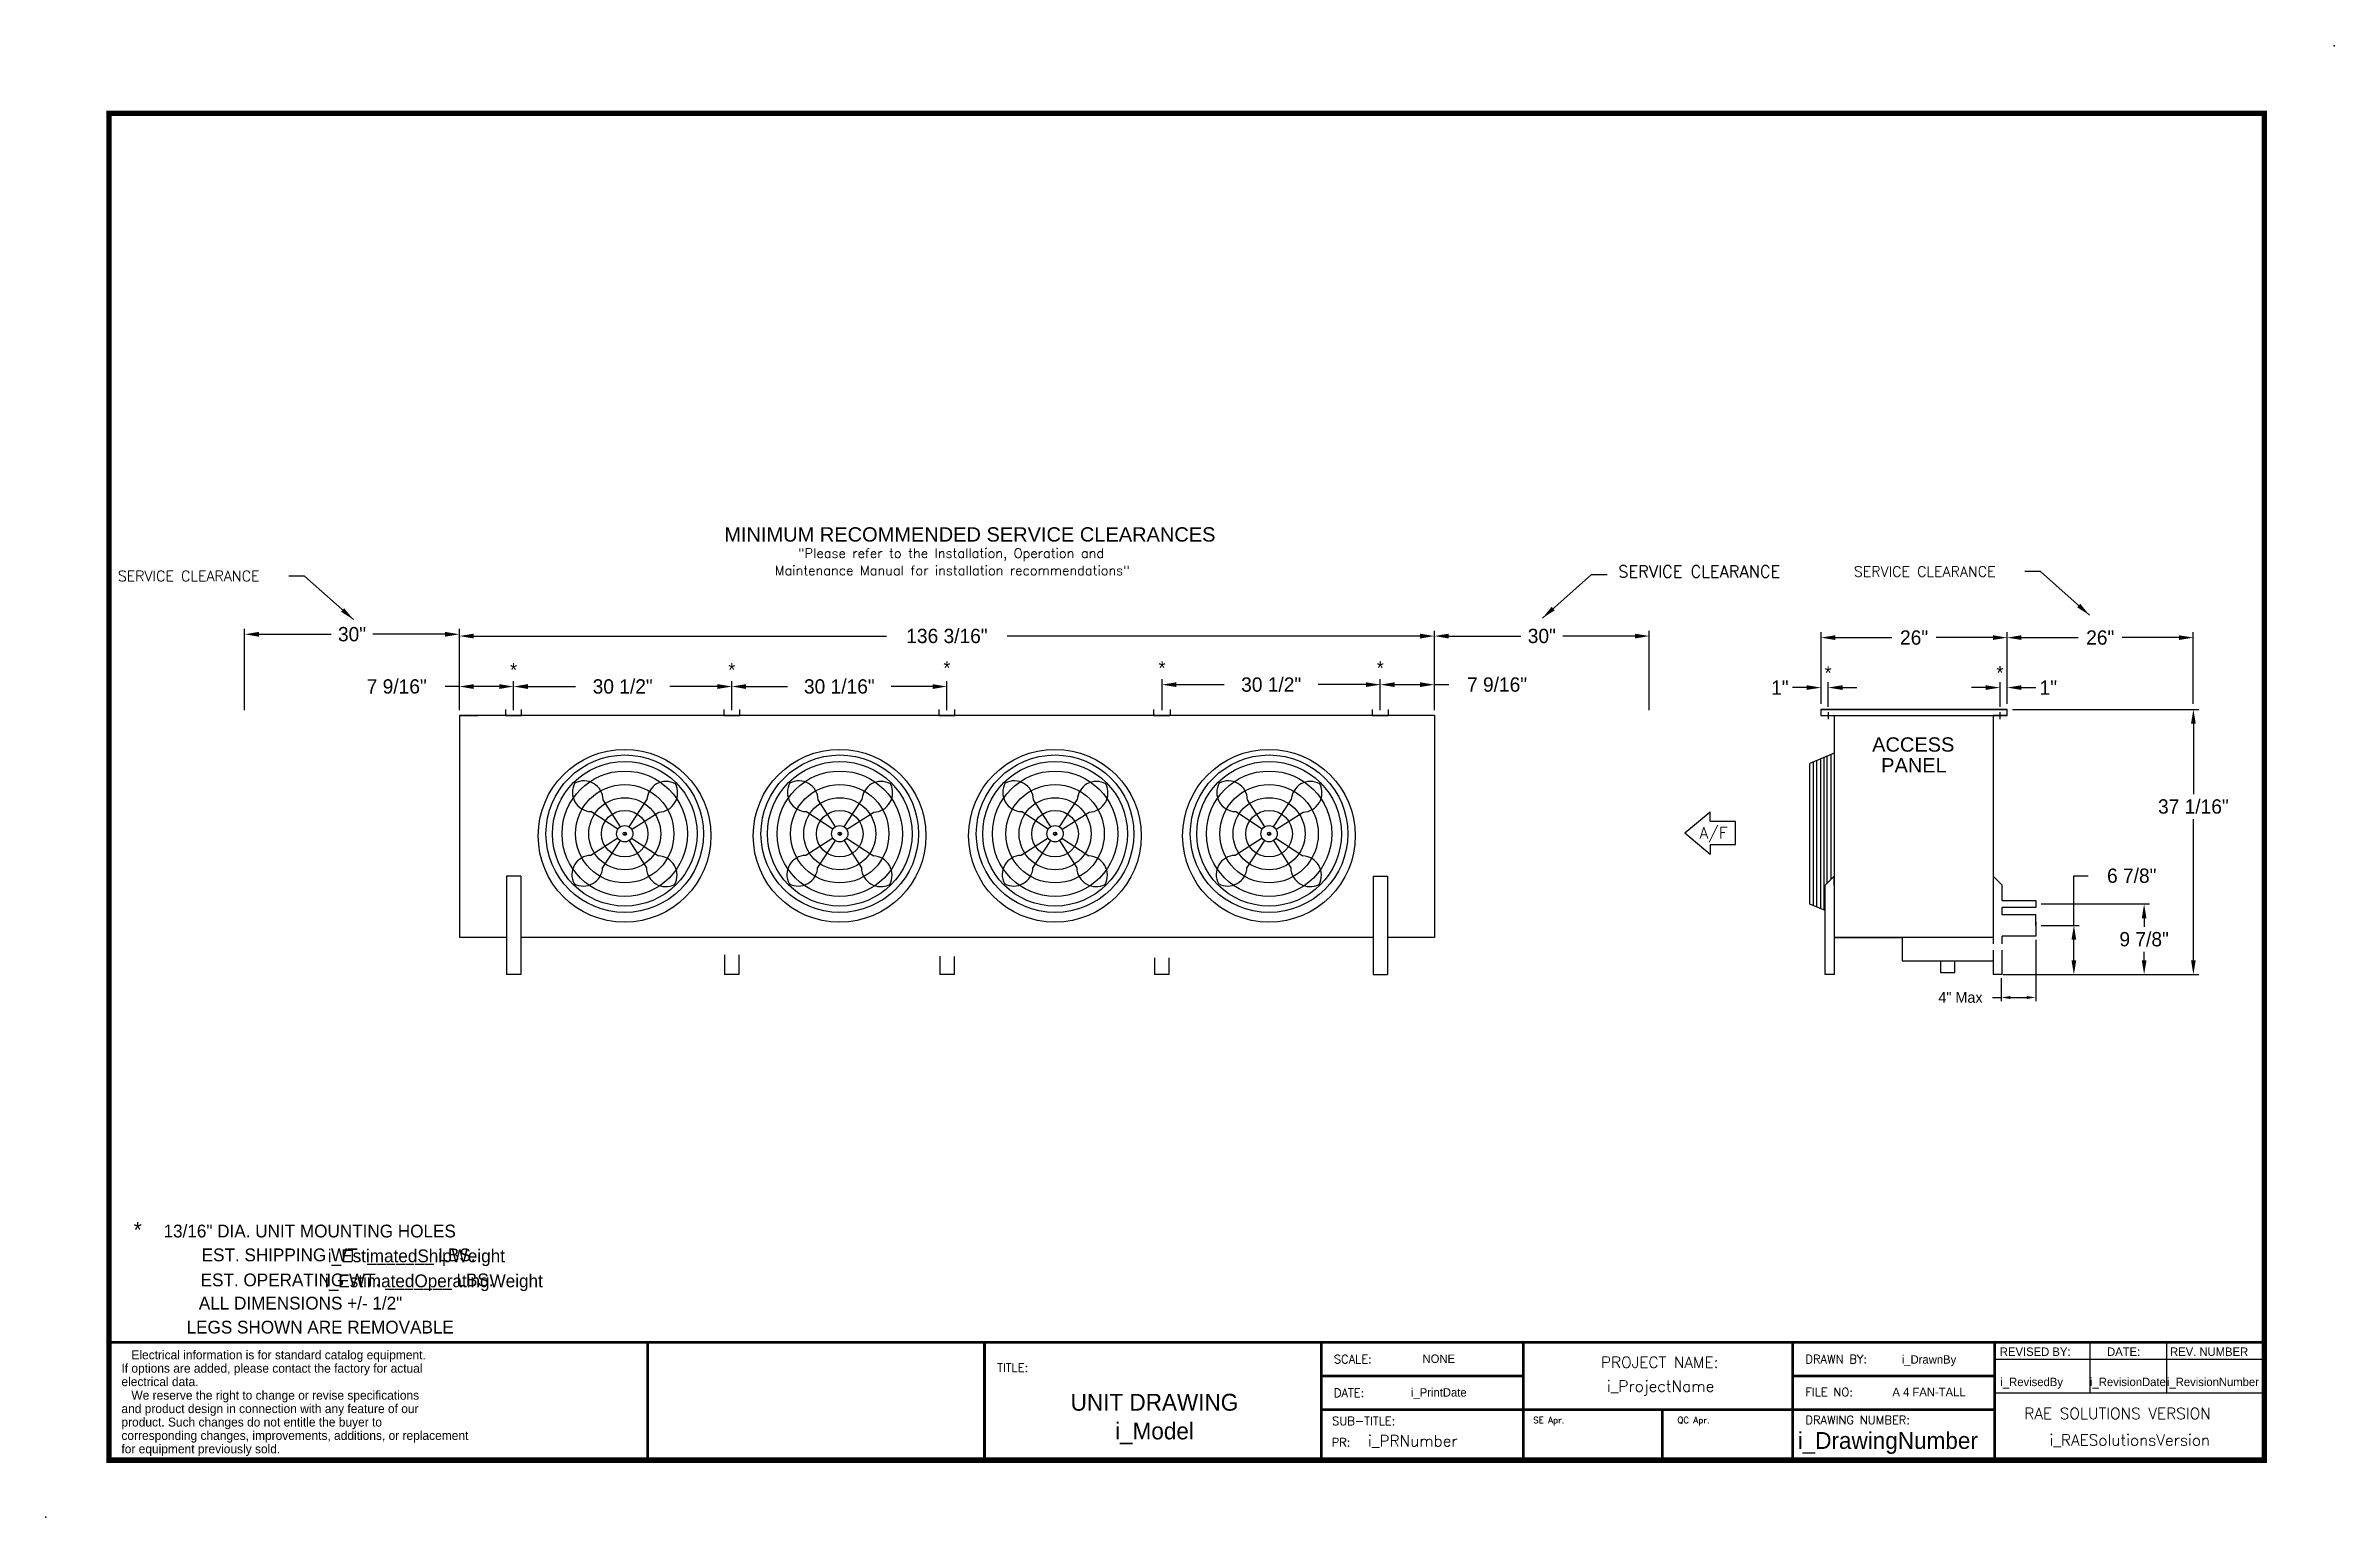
# Model space of a CAD drawing. Extents: x -24 to 296, y -58 to 147.
import ezdxf
from ezdxf.enums import TextEntityAlignment as Align

# ---------------------------------------------------------------- set-up
doc = ezdxf.new("R2010")
doc.units = 0
doc.header["$MEASUREMENT"] = 0
doc.layers.get('0').update_dxf_attribs({"linetype": 'CONTINUOUS'})
doc.layers.get('Defpoints').update_dxf_attribs({"linetype": 'CONTINUOUS'})
doc.layers.add('0 Unit', color=7, linetype='CONTINUOUS')
doc.styles.add('dimentions', font='arial.ttf')
doc.styles.add('SIMPLEX', font='SIMPLEX')
doc.dimstyles.get("Standard").update_dxf_attribs({"dimtxt": 2, "dimasz": 2, "dimexe": 0.75, "dimexo": 0.75, "dimgap": 0.75, "dimtad": 0, "dimtih": 1, "dimtoh": 1, "dimdec": 4, "dimzin": 0, "dimdsep": 46, "dimlunit": 5, "dimtxsty": 'STANDARD', "dimcen": 0.09, "dimadec": 0, "dimazin": 0, "dimtfac": 1, "dimtdec": 4, "dimtofl": 0, "dimtmove": 0, "dimatfit": 3, "dimfxl": 1, "dimfrac": 2, "dimtolj": 1, "dimtzin": 0, "dimarcsym": 0})

# ---------------------------------------------------------------- blocks, each defined once
blk = doc.blocks.new('*D15')
at = {"color": 0, "lineweight": -2}
for p, q in [((224.05, 55.21), (224.05, 65.23)), ((226.05, 64.48), (233.96, 64.48)), ((248.05, 64.48), (240.13, 64.48)), ((250.05, 55.21), (250.05, 65.23))]:
    blk.add_line(p, q, dxfattribs=at)
at = {"color": 0}
for points in [[(226.05, 64.81), (226.05, 64.15), (224.05, 64.48)], [(248.05, 64.81), (248.05, 64.15), (250.05, 64.48)]]:
    blk.add_solid(points, dxfattribs=at)
at = {"layer": 'Defpoints', "color": 0}
for p in [(250.05, 64.48), (224.05, 54.46), (250.05, 54.46)]:
    blk.add_point(p, dxfattribs=at)
at = {"color": 0, "insert": (237.05, 64.48), "char_height": 2, "attachment_point": 5}
blk.add_mtext('\\A1;26"', dxfattribs=at)
blk = doc.blocks.new('*D16')
at = {"color": 0, "lineweight": -2}
for p, q in [((224.05, 55.21), (224.05, 58.25)), ((225.05, 54.83), (225.05, 58.25)), ((222.05, 57.5), (220.05, 57.5)), ((227.05, 57.5), (229.05, 57.5))]:
    blk.add_line(p, q, dxfattribs=at)
at = {"color": 0}
for points in [[(222.05, 57.83), (222.05, 57.17), (224.05, 57.5)], [(227.05, 57.83), (227.05, 57.17), (225.05, 57.5)]]:
    blk.add_solid(points, dxfattribs=at)
at = {"layer": 'Defpoints', "color": 0}
for p in [(224.05, 57.5), (224.05, 54.46), (225.05, 54.08)]:
    blk.add_point(p, dxfattribs=at)
at = {"color": 0, "insert": (218.3, 57.5), "char_height": 2, "attachment_point": 5}
blk.add_mtext('\\A1;1"', dxfattribs=at)
blk = doc.blocks.new('*D17')
at = {"color": 0, "lineweight": -2}
for p, q in [((249.05, 54.83), (249.05, 58.25)), ((250.05, 55.21), (250.05, 58.25)), ((247.05, 57.5), (245.05, 57.5)), ((252.05, 57.5), (254.05, 57.5))]:
    blk.add_line(p, q, dxfattribs=at)
at = {"color": 0}
for points in [[(247.05, 57.83), (247.05, 57.17), (249.05, 57.5)], [(252.05, 57.83), (252.05, 57.17), (250.05, 57.5)]]:
    blk.add_solid(points, dxfattribs=at)
at = {"layer": 'Defpoints', "color": 0}
for p in [(250.05, 57.5), (250.05, 54.46), (249.05, 54.08)]:
    blk.add_point(p, dxfattribs=at)
at = {"color": 0, "insert": (255.8, 57.5), "char_height": 2, "attachment_point": 5}
blk.add_mtext('\\A1;1"', dxfattribs=at)
blk = doc.blocks.new('*D18')
at = {"color": 0, "lineweight": -2}
for p, q in [((250.05, 55.21), (250.05, 65.23)), ((252.05, 64.48), (259.96, 64.48)), ((274.05, 64.48), (266.13, 64.48)), ((276.05, 55.21), (276.05, 65.23))]:
    blk.add_line(p, q, dxfattribs=at)
at = {"color": 0}
for points in [[(252.05, 64.81), (252.05, 64.15), (250.05, 64.48)], [(274.05, 64.81), (274.05, 64.15), (276.05, 64.48)]]:
    blk.add_solid(points, dxfattribs=at)
at = {"layer": 'Defpoints', "color": 0}
for p in [(276.05, 64.48), (250.05, 54.46), (276.05, 54.46)]:
    blk.add_point(p, dxfattribs=at)
at = {"color": 0, "insert": (263.05, 64.48), "char_height": 2, "attachment_point": 5}
blk.add_mtext('\\A1;26"', dxfattribs=at)
blk = doc.blocks.new('*D19')
at = {"layer": '0 Unit', "color": 0, "lineweight": -2}
for p, q in [((33.86, 54.33), (33.86, 65.45)), ((35.86, 64.7), (93.54, 64.7)), ((168.05, 64.7), (110.37, 64.7)), ((170.05, 54.33), (170.05, 65.45))]:
    blk.add_line(p, q, dxfattribs=at)
at = {"layer": '0 Unit', "color": 0}
for points in [[(35.86, 65.03), (35.86, 64.36), (33.86, 64.7)], [(168.05, 65.03), (168.05, 64.36), (170.05, 64.7)]]:
    blk.add_solid(points, dxfattribs=at)
at = {"layer": 'Defpoints', "color": 0}
for p in [(170.05, 64.7), (33.86, 53.58), (170.05, 53.58)]:
    blk.add_point(p, dxfattribs=at)
at = {"layer": '0 Unit', "color": 0, "insert": (101.96, 64.7), "char_height": 2, "attachment_point": 5}
blk.add_mtext('\\A1;136 3/16"', dxfattribs=at)
blk = doc.blocks.new('*D20')
at = {"layer": '0 Unit', "color": 0, "lineweight": -2}
for p, q in [((33.86, 57.65), (31.86, 57.65)), ((33.86, 54.33), (33.86, 58.4)), ((39.43, 57.65), (35.86, 57.65)), ((41.43, 54.33), (41.43, 58.4))]:
    blk.add_line(p, q, dxfattribs=at)
at = {"layer": '0 Unit', "color": 0}
for points in [[(35.86, 57.98), (35.86, 57.31), (33.86, 57.65)], [(39.43, 57.98), (39.43, 57.31), (41.43, 57.65)]]:
    blk.add_solid(points, dxfattribs=at)
at = {"layer": 'Defpoints', "color": 0}
for p in [(33.86, 57.65), (33.86, 53.58), (41.43, 53.58)]:
    blk.add_point(p, dxfattribs=at)
at = {"layer": '0 Unit', "color": 0, "insert": (25.11, 57.65), "char_height": 2, "attachment_point": 5}
blk.add_mtext('\\A1;7 9/16"', dxfattribs=at)
blk = doc.blocks.new('*D21')
at = {"layer": '0 Unit', "color": 0, "lineweight": -2}
for p, q in [((162.49, 54.33), (162.49, 58.66)), ((164.49, 57.91), (168.05, 57.91)), ((170.05, 54.33), (170.05, 58.66)), ((170.05, 57.91), (172.05, 57.91))]:
    blk.add_line(p, q, dxfattribs=at)
at = {"layer": '0 Unit', "color": 0}
for points in [[(164.49, 58.24), (164.49, 57.58), (162.49, 57.91)], [(168.05, 58.24), (168.05, 57.58), (170.05, 57.91)]]:
    blk.add_solid(points, dxfattribs=at)
at = {"layer": 'Defpoints', "color": 0}
for p in [(170.05, 57.91), (162.49, 53.58), (170.05, 53.58)]:
    blk.add_point(p, dxfattribs=at)
at = {"layer": '0 Unit', "color": 0, "insert": (178.8, 57.91), "char_height": 2, "attachment_point": 5}
blk.add_mtext('\\A1;7 9/16"', dxfattribs=at)
blk = doc.blocks.new('*D22')
at = {"layer": '0 Unit', "color": 0, "lineweight": -2}
for p, q in [((3.86, 54.33), (3.86, 65.7)), ((5.86, 64.95), (15.95, 64.95)), ((31.86, 64.95), (21.78, 64.95)), ((33.86, 54.33), (33.86, 65.7))]:
    blk.add_line(p, q, dxfattribs=at)
at = {"layer": '0 Unit', "color": 0}
for points in [[(5.86, 65.28), (5.86, 64.61), (3.86, 64.95)], [(31.86, 65.28), (31.86, 64.61), (33.86, 64.95)]]:
    blk.add_solid(points, dxfattribs=at)
at = {"layer": 'Defpoints', "color": 0}
for p in [(33.86, 64.95), (3.86, 53.58), (33.86, 53.58)]:
    blk.add_point(p, dxfattribs=at)
at = {"layer": '0 Unit', "color": 0, "insert": (18.86, 64.95), "char_height": 2, "attachment_point": 5}
blk.add_mtext('\\A1;30"', dxfattribs=at)
blk = doc.blocks.new('*D23')
at = {"layer": '0 Unit', "color": 0, "lineweight": -2}
for p, q in [((170.05, 54.33), (170.05, 65.45)), ((172.05, 64.7), (182.13, 64.7)), ((198.05, 64.7), (187.97, 64.7)), ((200.05, 54.33), (200.05, 65.45))]:
    blk.add_line(p, q, dxfattribs=at)
at = {"layer": '0 Unit', "color": 0}
for points in [[(172.05, 65.03), (172.05, 64.36), (170.05, 64.7)], [(198.05, 65.03), (198.05, 64.36), (200.05, 64.7)]]:
    blk.add_solid(points, dxfattribs=at)
at = {"layer": 'Defpoints', "color": 0}
for p in [(200.05, 64.7), (170.05, 53.58), (200.05, 53.58)]:
    blk.add_point(p, dxfattribs=at)
at = {"layer": '0 Unit', "color": 0, "insert": (185.05, 64.7), "char_height": 2, "attachment_point": 5}
blk.add_mtext('\\A1;30"', dxfattribs=at)
blk = doc.blocks.new('*D24')
at = {"layer": '0 Unit', "color": 0, "lineweight": -2}
for p, q in [((41.43, 54.33), (41.43, 58.4)), ((43.43, 57.65), (50.08, 57.65)), ((69.91, 57.65), (63.25, 57.65)), ((71.91, 54.33), (71.91, 58.4))]:
    blk.add_line(p, q, dxfattribs=at)
at = {"layer": '0 Unit', "color": 0}
for points in [[(43.43, 57.98), (43.43, 57.31), (41.43, 57.65)], [(69.91, 57.98), (69.91, 57.31), (71.91, 57.65)]]:
    blk.add_solid(points, dxfattribs=at)
at = {"layer": 'Defpoints', "color": 0}
for p in [(71.91, 57.65), (41.43, 53.58), (71.91, 53.58)]:
    blk.add_point(p, dxfattribs=at)
at = {"layer": '0 Unit', "color": 0, "insert": (56.67, 57.65), "char_height": 2, "attachment_point": 5}
blk.add_mtext('\\A1;30 1/2"', dxfattribs=at)
blk = doc.blocks.new('*D25')
at = {"layer": '0 Unit', "color": 0, "lineweight": -2}
for p, q in [((71.91, 54.33), (71.91, 58.4)), ((73.91, 57.65), (79.68, 57.65)), ((99.96, 57.65), (94.18, 57.65)), ((101.96, 54.33), (101.96, 58.4))]:
    blk.add_line(p, q, dxfattribs=at)
at = {"layer": '0 Unit', "color": 0}
for points in [[(73.91, 57.98), (73.91, 57.31), (71.91, 57.65)], [(99.96, 57.98), (99.96, 57.31), (101.96, 57.65)]]:
    blk.add_solid(points, dxfattribs=at)
at = {"layer": 'Defpoints', "color": 0}
for p in [(101.96, 57.65), (71.91, 53.58), (101.96, 53.58)]:
    blk.add_point(p, dxfattribs=at)
at = {"layer": '0 Unit', "color": 0, "insert": (86.93, 57.65), "char_height": 2, "attachment_point": 5}
blk.add_mtext('\\A1;30 1/16"', dxfattribs=at)
blk = doc.blocks.new('*D26')
at = {"layer": '0 Unit', "color": 0, "lineweight": -2}
for p, q in [((132, 54.33), (132, 58.66)), ((134, 57.91), (140.66, 57.91)), ((160.49, 57.91), (153.83, 57.91)), ((162.49, 54.33), (162.49, 58.66))]:
    blk.add_line(p, q, dxfattribs=at)
at = {"layer": '0 Unit', "color": 0}
for points in [[(134, 58.24), (134, 57.58), (132, 57.91)], [(160.49, 58.24), (160.49, 57.58), (162.49, 57.91)]]:
    blk.add_solid(points, dxfattribs=at)
at = {"layer": 'Defpoints', "color": 0}
for p in [(132, 57.91), (132, 53.58), (162.49, 53.58)]:
    blk.add_point(p, dxfattribs=at)
at = {"layer": '0 Unit', "color": 0, "insert": (147.25, 57.91), "char_height": 2, "attachment_point": 5}
blk.add_mtext('\\A1;30 1/2"', dxfattribs=at)
blk = doc.blocks.new('*D29')
at = {"color": 0, "lineweight": -2}
for p, q in [((250.8, 54.46), (276.81, 54.46)), ((276.06, 52.46), (276.06, 42.63)), ((276.06, 19.41), (276.06, 39.13)), ((249.48, 17.41), (276.81, 17.41))]:
    blk.add_line(p, q, dxfattribs=at)
at = {"color": 0}
for points in [[(275.73, 52.46), (276.39, 52.46), (276.06, 54.46)], [(275.73, 19.41), (276.39, 19.41), (276.06, 17.41)]]:
    blk.add_solid(points, dxfattribs=at)
at = {"layer": 'Defpoints', "color": 0}
for p in [(250.05, 54.46), (248.73, 17.41), (276.06, 17.41)]:
    blk.add_point(p, dxfattribs=at)
at = {"color": 0, "insert": (276.06, 40.88), "char_height": 2, "attachment_point": 5}
blk.add_mtext('\\A1;37 1/16"', dxfattribs=at)
blk = doc.blocks.new('*D30')
at = {"color": 0, "linetype": 'Continuous', "lineweight": -2}
for p, q in [((254.8, 27.27), (269.93, 27.27)), ((269.18, 25.27), (269.18, 24.09)), ((269.18, 19.41), (269.18, 20.59)), ((250.11, 17.41), (269.93, 17.41))]:
    blk.add_line(p, q, dxfattribs=at)
at = {"color": 0, "linetype": 'Continuous'}
for points in [[(268.85, 25.27), (269.51, 25.27), (269.18, 27.27)], [(268.85, 19.41), (269.51, 19.41), (269.18, 17.41)]]:
    blk.add_solid(points, dxfattribs=at)
at = {"layer": 'Defpoints', "color": 0, "linetype": 'Continuous'}
for p in [(254.05, 27.27), (269.18, 27.27), (249.36, 17.41)]:
    blk.add_point(p, dxfattribs=at)
at = {"color": 0, "linetype": 'Continuous', "insert": (269.18, 22.34), "char_height": 2, "attachment_point": 5}
blk.add_mtext('\\A1;9 7/8"', dxfattribs=at)
blk = doc.blocks.new('*D32')
at = {"color": 0, "lineweight": -2}
for p, q in [((259.37, 24.27), (259.37, 31.21)), ((259.37, 31.21), (261.37, 31.21)), ((254.8, 24.27), (260.12, 24.27)), ((259.37, 19.41), (259.37, 22.27)), ((254.8, 17.41), (260.12, 17.41))]:
    blk.add_line(p, q, dxfattribs=at)
at = {"color": 0}
for points in [[(259.03, 22.27), (259.7, 22.27), (259.37, 24.27)], [(259.03, 19.41), (259.7, 19.41), (259.37, 17.41)]]:
    blk.add_solid(points, dxfattribs=at)
at = {"layer": 'Defpoints', "color": 0}
for p in [(254.05, 24.27), (254.05, 17.41), (259.37, 17.41)]:
    blk.add_point(p, dxfattribs=at)
at = {"color": 0, "insert": (267.45, 31.21), "char_height": 2, "attachment_point": 5}
blk.add_mtext('\\A1;6 7/8"', dxfattribs=at)

msp = doc.modelspace()

# ---------------------------------------------------------------- linework, layer by layer
at = {"lineweight": 30}
for p, q in [((224.04557, 54.45975), (227.29557, 54.45975)), ((224.04557, 54.45975), (250.04557, 54.45975)), ((224.04557, 54.45975), (224.04557, 53.58475)), ((250.04557, 54.45975), (224.04557, 54.45975)), ((250.04557, 53.58475), (250.04557, 54.45975)), ((224.04557, 53.58475), (250.04557, 53.58475)), ((225.88932, 48.35532), (222.50222, 46.90371)), ((225.40545, 48.14795), (225.40545, 30.67388)), ((222.50222, 27.26579), (222.50222, 46.90371)), ((222.98609, 27.05841), (222.98609, 47.11108)), ((223.46996, 26.85104), (223.46996, 47.31845)), ((223.95383, 47.52583), (223.95383, 26.64367)), ((224.4377, 47.7332), (224.4377, 26.43629)), ((224.92157, 30.19), (224.92157, 47.94057)), ((205.03289, 37.18879), (208.57407, 40.13966)), ((208.57407, 38.81177), (208.57407, 40.13966)), ((212.11526, 38.81177), (208.57407, 38.81177)), ((212.11526, 35.56581), (212.11526, 38.81177)), ((205.03289, 37.18879), (208.57407, 34.23792)), ((208.57407, 35.56581), (208.57407, 34.23792)), ((208.57407, 35.56581), (212.11526, 35.56581)), ((224.63932, 26.34989), (222.50222, 27.26579))]:
    msp.add_line(p, q, dxfattribs=at)
for p, q in [((224.04557, 53.58475), (225.04557, 53.58475)), ((225.04557, 54.08475), (225.04557, 53.08475)), ((225.88932, 53.58475), (225.88932, 22.58475)), ((225.88932, 53.58475), (225.88932, 17.40775)), ((225.88932, 52.35532), (225.88932, 23.81417)), ((250.04557, 53.58475), (248.10807, 53.58475)), ((248.10807, 53.58475), (248.10807, 22.58475)), ((248.10807, 53.58475), (248.10807, 21.70975)), ((249.04557, 54.08475), (249.04557, 53.08475)), ((225.88932, 50.14725), (225.88932, 26.02225)), ((225.88932, 48.35532), (225.88932, 25.81417)), ((225.88932, 31.15775), (224.63932, 29.90775)), ((224.63932, 17.40775), (224.63932, 29.90775)), ((225.88932, 29.90775), (225.88932, 31.15775)), ((248.10807, 31.15775), (249.35807, 29.90775)), ((249.35807, 27.77225), (249.35807, 29.90775)), ((249.35807, 27.77225), (254.04557, 27.77225)), ((249.35807, 25.77225), (249.35807, 26.77225)), ((254.04557, 26.77225), (249.35807, 26.77225)), ((249.35807, 25.77225), (249.35807, 26.77225)), ((254.04557, 25.77225), (249.35807, 25.77225)), ((254.04557, 27.77225), (254.04557, 26.77225)), ((254.04557, 24.27225), (254.04557, 25.77225)), ((248.10807, 22.58475), (225.88932, 22.58475)), ((225.88932, 22.58475), (235.38932, 22.58475)), ((235.38932, 22.58475), (235.38932, 19.95975)), ((248.10807, 22.58475), (248.10807, 21.70975)), ((254.04557, 22.77225), (249.35807, 22.77225)), ((249.35807, 21.70975), (249.35807, 22.77225)), ((254.04557, 24.77225), (254.04557, 23.77225)), ((254.04557, 24.27225), (254.04557, 22.77225)), ((235.38932, 19.95975), (235.38932, 19.33475)), ((235.38932, 19.33475), (248.10807, 19.33475)), ((240.74163, 19.33475), (240.74163, 17.69562)), ((240.74163, 19.33475), (242.75575, 19.33475)), ((242.75575, 17.69562), (242.75575, 19.33475)), ((248.10807, 20.83475), (248.10807, 17.40775)), ((248.10807, 20.83475), (248.10807, 20.02225)), ((249.35807, 17.40775), (249.35807, 20.83475)), ((225.88932, 17.40775), (224.63932, 17.40775)), ((240.74163, 17.69562), (242.75575, 17.69562)), ((249.35807, 17.40775), (248.10807, 17.40775)), ((60.16727, -50.42783), (60.16727, -33.96435)), ((107.20577, -50.42783), (107.20577, -33.96435)), ((154.24427, -33.96435), (248.32127, -33.96435)), ((154.24427, -50.42783), (154.24427, -33.96435)), ((182.46737, -33.96435), (182.46737, -50.42783)), ((220.09817, -33.96435), (220.09817, -43.37205)), ((248.32127, -33.96435), (248.32127, -50.42783)), ((248.32127, -33.96435), (285.95207, -33.96435)), ((248.32127, -33.96435), (248.32127, -36.31628)), ((261.59899, -33.96435), (261.59899, -41.02013)), ((272.29215, -33.96435), (272.29215, -41.02013)), ((248.32127, -36.31628), (285.95207, -36.31628)), ((182.46737, -38.6682), (154.24427, -38.6682)), ((220.09817, -38.6682), (248.32127, -38.6682)), ((220.09817, -43.37205), (220.09817, -38.6682)), ((248.32127, -41.02013), (285.95207, -41.02013)), ((248.32127, -43.37205), (154.24427, -43.37205)), ((201.87076, -43.37205), (201.87076, -50.42783)), ((220.09817, -43.37205), (220.09817, -50.42783))]:
    msp.add_line(p, q)
at = {"linetype": 'Continuous'}
for p, q in [((254.04557, 22.27225), (254.04557, 13.70791)), ((249.23307, 16.90775), (249.23307, 13.70791)), ((247.98307, 14.20791), (249.23307, 14.20791)), ((250.48307, 14.20791), (252.79557, 14.20791))]:
    msp.add_line(p, q, dxfattribs=at)
for points, const_width in [([(-15.09433, -50.42783), (285.95207, -50.42783), (285.95207, 137.72617), (-15.09433, 137.72617), (-15.09433, -50.42783)], 0.75262), ([(60.61219, -33.96435), (-15.09433, -33.96435)], 0.37631), ([(285.95207, -33.96435), (60.16727, -33.96435), (60.16727, -50.42783)], 0.37631), ([(107.20577, -33.96435), (107.20577, -50.42783)], 0.37631), ([(154.24427, -33.96435), (154.24427, -50.42783)], 0.37631), ([(182.46737, -33.96435), (182.46737, -50.42783)], 0.37631), ([(220.09817, -33.96435), (220.09817, -50.42783)], 0.37631), ([(248.32127, -50.42783), (248.32127, -33.96435), (285.95207, -33.96435)], 0.37631), ([(182.46737, -38.6682), (154.24427, -38.6682)], 0.37631), ([(248.32127, -38.6682), (220.09817, -38.6682), (220.09817, -50.42783)], 0.37631), ([(248.32127, -43.37205), (154.24427, -43.37205)], 0.37631), ([(201.87076, -43.37205), (201.87076, -50.42783)], 0.37631)]:
    msp.add_lwpolyline(points, dxfattribs=dict(const_width=const_width))
for p in [(295.73312, 147.15915), (248.32127, -50.42783), (-23.91163, -58.3965)]:
    msp.add_point(p)
for points in [[(250.48307, 14.41625), (250.48307, 13.99958), (249.23307, 14.20791)], [(252.79557, 14.41625), (252.79557, 13.99958), (254.04557, 14.20791)]]:
    msp.add_solid(points, dxfattribs=at)
at = {"layer": '0 Unit'}
for p, q in [((40.30084, 54.45975), (40.30084, 53.58475)), ((42.55084, 53.58475), (42.55084, 54.45975)), ((70.78521, 54.45975), (70.78521, 53.58475)), ((73.03521, 53.58475), (73.03521, 54.45975)), ((100.83209, 54.45975), (100.83209, 53.58475)), ((103.08209, 53.58475), (103.08209, 54.45975)), ((130.87896, 53.58475), (130.87896, 54.45975)), ((133.12896, 54.45975), (133.12896, 53.58475)), ((161.36334, 54.45975), (161.36334, 53.58475)), ((163.61334, 53.58475), (163.61334, 54.45975)), ((170.05084, 53.58475), (33.86334, 53.58475)), ((33.86334, 53.58475), (33.86334, 22.58475)), ((33.86334, 53.58475), (36.42584, 53.58475)), ((33.86334, 53.58475), (33.86334, 26.66287)), ((40.30084, 53.58475), (42.55084, 53.58475)), ((70.78521, 53.58475), (73.03521, 53.58475)), ((100.83209, 53.58475), (103.08209, 53.58475)), ((130.83209, 53.58475), (133.08209, 53.58475)), ((133.12896, 53.58475), (130.87896, 53.58475)), ((161.36334, 53.58475), (163.61334, 53.58475)), ((170.05084, 53.58475), (167.42584, 53.58475)), ((170.05084, 53.58475), (170.05084, 22.58475)), ((40.42584, 31.15775), (40.42584, 17.40775)), ((42.42584, 31.15775), (40.42584, 31.15775)), ((42.42584, 31.15775), (42.42584, 17.40775)), ((161.48834, 31.15775), (163.48834, 31.15775)), ((161.48834, 31.15775), (161.48834, 17.40775)), ((163.48834, 31.15775), (163.48834, 17.40775)), ((40.42584, 22.58475), (33.86334, 22.58475)), ((161.48834, 22.58475), (42.42584, 22.58475)), ((170.05084, 22.58475), (163.48834, 22.58475)), ((70.91021, 20.16485), (70.91021, 17.40775)), ((72.91021, 20.15163), (72.91021, 17.40775)), ((100.95709, 19.96635), (100.95709, 17.40775)), ((102.95709, 19.95314), (102.95709, 17.40775)), ((130.95709, 19.76817), (130.95709, 17.40775)), ((132.95709, 19.75496), (132.95709, 17.40775)), ((42.42584, 17.40775), (40.42584, 17.40775)), ((72.91021, 17.40775), (70.91021, 17.40775)), ((102.95709, 17.40775), (100.95709, 17.40775)), ((132.95709, 17.40775), (130.95709, 17.40775)), ((161.48834, 17.40775), (163.48834, 17.40775))]:
    msp.add_line(p, q, dxfattribs=at)
at = {"layer": '0 Unit', "lineweight": 30}
for p, q in [((56.3455, 38.04768), (53.93471, 41.84345)), ((57.58279, 38.03857), (60.04924, 41.79841)), ((86.37675, 38.04768), (83.96596, 41.84345)), ((87.61404, 38.03857), (90.08049, 41.79841)), ((116.45488, 38.04768), (114.04409, 41.84345)), ((117.69217, 38.03857), (120.15861, 41.79841)), ((146.3455, 38.04768), (143.93471, 41.84345)), ((147.58279, 38.03857), (150.04924, 41.79841)), ((56.00327, 37.71045), (52.24343, 40.1769)), ((57.92002, 37.69633), (61.71579, 40.10712)), ((86.03452, 37.71045), (82.27468, 40.1769)), ((87.95127, 37.69633), (91.74704, 40.10712)), ((116.11264, 37.71045), (112.3528, 40.1769)), ((118.0294, 37.69633), (121.82517, 40.10712)), ((146.00327, 37.71045), (142.24343, 40.1769)), ((147.92002, 37.69633), (151.71579, 40.10712)), ((55.99415, 36.47316), (52.19838, 34.06237)), ((56.33138, 36.13093), (53.86494, 32.37108)), ((57.56867, 36.12181), (59.97946, 32.32604)), ((57.91091, 36.45904), (61.67075, 33.9926)), ((86.0254, 36.47316), (82.22963, 34.06237)), ((86.36263, 36.13093), (83.89619, 32.37108)), ((87.59992, 36.12181), (90.01071, 32.32604)), ((87.94216, 36.45904), (91.702, 33.9926)), ((116.10353, 36.47316), (112.30776, 34.06237)), ((116.44076, 36.13093), (113.97431, 32.37108)), ((117.67805, 36.12181), (120.08884, 32.32604)), ((118.02028, 36.45904), (121.78013, 33.9926)), ((145.99415, 36.47316), (142.19838, 34.06237)), ((146.33138, 36.13093), (143.86494, 32.37108)), ((147.56867, 36.12181), (149.97946, 32.32604)), ((147.91091, 36.45904), (151.67075, 33.9926))]:
    msp.add_line(p, q, dxfattribs=at)
for centre, radius in [((56.93725, 36.79841), 12.0625), ((56.95709, 37.08475), 11.00415), ((86.9685, 36.79841), 12.0625), ((86.98834, 37.08475), 11.00415), ((117.04663, 36.79841), 12.0625), ((117.06646, 37.08475), 11.00415), ((146.93725, 36.79841), 12.0625), ((146.95709, 37.08475), 11.00415), ((56.95709, 37.08475), 10.10163), ((56.95709, 37.08475), 8.75546), ((86.98834, 37.08475), 10.10163), ((86.98834, 37.08475), 8.75546), ((117.06646, 37.08475), 10.10163), ((117.06646, 37.08475), 8.75546), ((146.95709, 37.08475), 10.10163), ((146.95709, 37.08475), 8.75546), ((56.95709, 37.08475), 6.8686), ((56.95709, 37.08475), 5.03159), ((86.98834, 37.08475), 6.8686), ((86.98834, 37.08475), 5.03159), ((117.06646, 37.08475), 6.8686), ((117.06646, 37.08475), 5.03159), ((146.95709, 37.08475), 6.8686), ((146.95709, 37.08475), 5.03159), ((56.95709, 37.08475), 3.24829), ((86.98834, 37.08475), 3.24829), ((117.06646, 37.08475), 3.24829), ((146.95709, 37.08475), 3.24829), ((56.95709, 37.08475), 1.14074), ((56.95709, 37.08475), 0.22515), ((86.98834, 37.08475), 1.14074), ((86.98834, 37.08475), 0.22515), ((117.06646, 37.08475), 1.14074), ((117.06646, 37.08475), 0.22515), ((146.95709, 37.08475), 1.14074), ((146.95709, 37.08475), 0.22515)]:
    msp.add_circle(centre, radius, dxfattribs=at)
for centre, start, end in [((52.34613, 42.86828), 151.3003537, 267.814713), ((51.24211, 41.78041), 1.3411738, 117.8555331), ((62.74062, 41.69571), 61.3003537, 177.814713), ((61.65275, 42.79972), 271.3411738, 27.8555331), ((82.37738, 42.86828), 151.3003537, 267.814713), ((81.27336, 41.78041), 1.3411738, 117.8555331), ((92.77187, 41.69571), 61.3003537, 177.814713), ((91.684, 42.79972), 271.3411738, 27.8555331), ((112.4555, 42.86828), 151.3003537, 267.814713), ((111.35149, 41.78041), 1.3411738, 117.8555331), ((122.85, 41.69571), 61.3003537, 177.814713), ((121.76213, 42.79972), 271.3411738, 27.8555331), ((142.34613, 42.86828), 151.3003537, 267.814713), ((141.24211, 41.78041), 1.3411738, 117.8555331), ((152.74062, 41.69571), 61.3003537, 177.814713), ((151.65275, 42.79972), 271.3411738, 27.8555331), ((52.26142, 31.36977), 91.3411738, 207.8555331), ((51.17356, 32.47379), 241.3003537, 357.814713), ((62.67206, 32.38908), 181.3411738, 297.8555331), ((61.56805, 31.30121), 331.3003537, 87.814713), ((82.29267, 31.36977), 91.3411738, 207.8555331), ((81.20481, 32.47379), 241.3003537, 357.814713), ((92.70331, 32.38908), 181.3411738, 297.8555331), ((91.5993, 31.30121), 331.3003537, 87.814713), ((112.3708, 31.36977), 91.3411738, 207.8555331), ((111.28293, 32.47379), 241.3003537, 357.814713), ((122.78144, 32.38908), 181.3411738, 297.8555331), ((121.67743, 31.30121), 331.3003537, 87.814713), ((142.26142, 31.36977), 91.3411738, 207.8555331), ((141.17356, 32.47379), 241.3003537, 357.814713), ((152.67206, 32.38908), 181.3411738, 297.8555331), ((151.56805, 31.30121), 331.3003537, 87.814713)]:
    msp.add_arc(centre, 2.69334, start, end, dxfattribs=at)
for p in [(56.95709, 37.08475), (56.95709, 37.08475), (56.95709, 37.08475), (86.98834, 37.08475), (86.98834, 37.08475), (86.98834, 37.08475), (117.06646, 37.08475), (117.06646, 37.08475), (117.06646, 37.08475), (146.95709, 37.08475), (146.95709, 37.08475), (146.95709, 37.08475)]:
    msp.add_point(p, dxfattribs=at)

# ---------------------------------------------------------------- texts
at = {"lineweight": 30}
for s, height, style, p in [('MINIMUM RECOMMENDED SERVICE CLEARANCES', 1.99998, 'dimentions', (70.86218, 77.89809)), ('ACCESS', 2, 'dimentions', (231.18919, 48.55014)), ('PANEL', 2, 'dimentions', (232.45402, 45.64346)), ('A/F', 1.577, 'SIMPLEX', (207.08553, 36.42615)), ('SE Apr.', 0.881972, 'SIMPLEX', (183.84903, -45.27294)), ('QC Apr.', 0.881972, 'SIMPLEX', (203.99263, -45.27294))]:
    msp.add_text(s, height=height, dxfattribs=dict(at, style=style)).set_placement(p)
at = {"style": 'SIMPLEX'}
for s, height, p in [('"Please refer to the Installation, Operation and', 1.3279867, (102.54367, 75.61055)), ('Maintenance Manual for installation recommendations"', 1.3279867, (102.70207, 73.20348)), ('PROJECT NAME:', 1.5616782, (201.51898, -37.53133)), ('i_ProjectName', 1.5616782, (201.63773, -40.87397)), ('i_RAESolutionsVersion', 1.5616782, (267.17549, -48.39279))]:
    msp.add_text(s, height=height, dxfattribs=at).set_placement(p, align=Align.CENTER)
for s, height, p in [('*', 1.87063, (225.04823, 58.61459)), ('*', 1.87063, (249.04823, 58.62943)), ('*', 2.19981, (-11.06738, -19.34164)), ('EST. SHIPPING WT. _______ LBS.', 1.787463, (16.99345, -22.64035)), ('i_EstimatedShipWeight', 1.7895144, (27.85774, -22.77696)), ('EST. OPERATING WT. _______ LBS.', 1.787463, (18.18035, -26.13675)), ('i_EstimatedOperatingWeight', 1.787463, (30.30355, -26.27336)), ('ALL DIMENSIONS +/- 1/2"', 1.787463, (11.67176, -29.38069)), ('LEGS SHOWN ARE REMOVABLE', 1.787463, (14.42265, -32.7357)), ('NONE', 1.175963, (170.66411, -36.84213)), ('i_DrawnBy', 1.175963, (239.13437, -36.943)), ('UNIT DRAWING', 2.351925, (130.94729, -43.51008)), ('i_PrintDate', 1.1759625, (170.66411, -41.54598)), ('A 4 FAN-TALL', 1.1759625, (239.13437, -41.49281)), ('i_RevisedBy', 1.1759625, (253.47456, -40.07678)), ('i_RevisionDate', 1.1759625, (266.91848, -40.07678)), ('i_RevisionNumber', 1.1759625, (278.79395, -40.07678)), ('i_Model', 2.351925, (130.94729, -47.51859)), ('i_DrawingNumber', 2.351925, (233.37523, -48.85419))]:
    msp.add_text(s, height=height).set_placement(p, align=Align.CENTER)
for s, height, p in [('13/16" DIA. UNIT MOUNTING HOLES', 1.787463, (-7.46043, -19.31068)), ('REVISED BY:', 1.1759625, (249.02715, -35.86014)), ('DATE:', 1.175963, (264.00221, -35.86014)), ('REV. NUMBER', 1.1759625, (272.79623, -35.86014))]:
    msp.add_text(s, height=height).set_placement(p)
at = {"lineweight": 25}
for s, p in [('   Electrical information is for standard catalog equipment.', (-13.34355, -36.33404)), ('If options are added, please contact the factory for actual', (-13.34355, -38.20719)), ('electrical data.', (-13.34355, -40.08033)), ('   We reserve the right to change or revise specifications', (-13.34355, -41.9771)), ('and product design in connection with any feature of our', (-13.34355, -43.85024)), ('product. Such changes do not entitle the buyer to', (-13.34355, -45.72339)), ('corresponding changes, improvements, additions, or replacement ', (-13.34355, -47.59653)), ('for equipment previously sold.', (-13.34355, -49.46967))]:
    msp.add_text(s, height=1.2487631, dxfattribs=at).set_placement(p)
at = {"style": 'SIMPLEX'}
for s, height, p in [('TITLE:', 1.175963, (108.96972, -38.08022)), ('SCALE:', 1.175963, (156.00822, -36.90426)), ('DRAWN BY:', 1.175963, (221.86212, -36.90426)), ('DATE:', 1.175963, (156.00822, -41.60811)), ('FILE NO:', 1.175963, (221.86212, -41.49442)), ('SUB-TITLE:', 1.175963, (155.7534, -45.53597)), ('DRAWING NUMBER:', 1.1759625, (221.86212, -45.39317)), ('RAE SOLUTIONS VERSION', 1.5616782, (252.44408, -44.68209)), ('i_PRNumber', 1.561678, (160.77422, -48.50983))]:
    msp.add_text(s, height=height, dxfattribs=at).set_placement(p)
msp.add_text('PR:', height=1.175963, dxfattribs=at).set_placement((158.31194, -48.50983), align=Align.RIGHT)
at = {"insert": (228.63635, 74.4354), "char_height": 1.4525, "width": 34.6701003, "attachment_point": 1, "style": 'SIMPLEX'}
msp.add_mtext('SERVICE CLEARANCE', dxfattribs=at)
at = {"linetype": 'Continuous', "insert": (243.52958, 14.20791), "char_height": 1.5, "attachment_point": 5}
msp.add_mtext('4" Max', dxfattribs=at)
at = {"layer": '0 Unit'}
for p in [(41.4285, 59.0474), (71.91287, 59.0474), (101.95975, 59.30908), (132.00662, 59.30908), (162.491, 59.30097)]:
    msp.add_text('*', height=1.87063, dxfattribs=at).set_placement(p, align=Align.CENTER)
at = {"layer": '0 Unit', "width": 34.6701003, "attachment_point": 1, "style": 'SIMPLEX'}
for insert, char_height in [((-13.85422, 73.81023), 1.4525), ((195.72654, 74.54072), 1.66)]:
    msp.add_mtext('SERVICE CLEARANCE', dxfattribs=dict(at, insert=insert, char_height=char_height))

# ---------------------------------------------------------------- dimensions: what is measured, and where the dimension line sits
for base, p1, p2, picture, middle in [((250.04557, 64.47835), (224.04557, 54.45975), (250.04557, 54.45975), '*D15', (237.04557, 64.47835)), ((276.04557, 64.47835), (250.04557, 54.45975), (276.04557, 54.45975), '*D18', (263.04557, 64.47835)), ((224.04557, 57.49933), (225.04557, 54.08475), (224.04557, 54.45975), '*D16', (218.29557, 57.49933)), ((250.04557, 57.49933), (249.04557, 54.08475), (250.04557, 54.45975), '*D17', (255.79557, 57.49933))]:
    dim = msp.add_linear_dim(base=base, p1=p1, p2=p2, dimstyle='Standard', override={"dimpost": '"'})
    dim.commit()
    dim.dimension.update_dxf_attribs({"geometry": picture, "text_midpoint": middle})
for base, p1, p2, picture, middle in [((276.0591, 17.40775), (250.04557, 54.45975), (248.73307, 17.40775), '*D29', (276.0591, 40.88231)), ((259.36773, 17.40775), (254.04557, 24.27225), (254.04557, 17.40775), '*D32', (267.45106, 31.20649))]:
    dim = msp.add_linear_dim(base=base, p1=p1, p2=p2, angle=90, dimstyle='Standard', override={"dimpost": '"'})
    dim.commit()
    dim.dimension.update_dxf_attribs({"geometry": picture, "text_midpoint": middle, "dimtype": 160})
at = {"linetype": 'Continuous'}
dim = msp.add_linear_dim(base=(269.17887, 27.27225), p1=(249.35807, 17.40775), p2=(254.04557, 27.27225), angle=90, dimstyle='Standard', override={"dimpost": '"'}, dxfattribs=at)
dim.commit()
dim.dimension.update_dxf_attribs({"geometry": '*D30', "text_midpoint": (269.17887, 22.34), "dimtype": 160})
at = {"layer": '0 Unit'}
for base, p1, p2, picture, middle in [((170.05084, 64.69804), (33.86334, 53.58475), (170.05084, 53.58475), '*D19', (101.95709, 64.69804)), ((33.86334, 64.94804), (3.86334, 53.58475), (33.86334, 53.58475), '*D22', (18.86334, 64.94804)), ((200.05084, 64.69804), (170.05084, 53.58475), (200.05084, 53.58475), '*D23', (185.05084, 64.69804)), ((132.00396, 57.90933), (162.48834, 53.58475), (132.00396, 53.58475), '*D26', (147.24615, 57.90933)), ((170.05084, 57.90933), (162.48834, 53.58475), (170.05084, 53.58475), '*D21', (178.80084, 57.90933)), ((33.86334, 57.64764), (41.42584, 53.58475), (33.86334, 53.58475), '*D20', (25.11334, 57.64764)), ((71.91021, 57.64764), (41.42584, 53.58475), (71.91021, 53.58475), '*D24', (56.66803, 57.64764)), ((101.95709, 57.64764), (71.91021, 53.58475), (101.95709, 53.58475), '*D25', (86.93365, 57.64764))]:
    dim = msp.add_linear_dim(base=base, p1=p1, p2=p2, dimstyle='Standard', override={"dimpost": '"'}, dxfattribs=at)
    dim.commit()
    dim.dimension.update_dxf_attribs({"geometry": picture, "text_midpoint": middle})

# ---------------------------------------------------------------- leaders
msp.add_leader([(261.53915, 67.63181), (254.71115, 73.69471), (252.51945, 73.69471)], dimstyle='Standard', override={"dimgap": 0.09, "dimtad": 0})
for points in [[(19.04857, 67.00664), (12.22058, 73.06953), (10.02888, 73.06953)], [(185.15132, 67.21949), (191.97931, 73.28239), (194.17101, 73.28239)]]:
    msp.add_leader(points, dimstyle='Standard', override={"dimgap": 0.09, "dimtad": 0}, dxfattribs=at)

doc.saveas('drawing.dxf')
